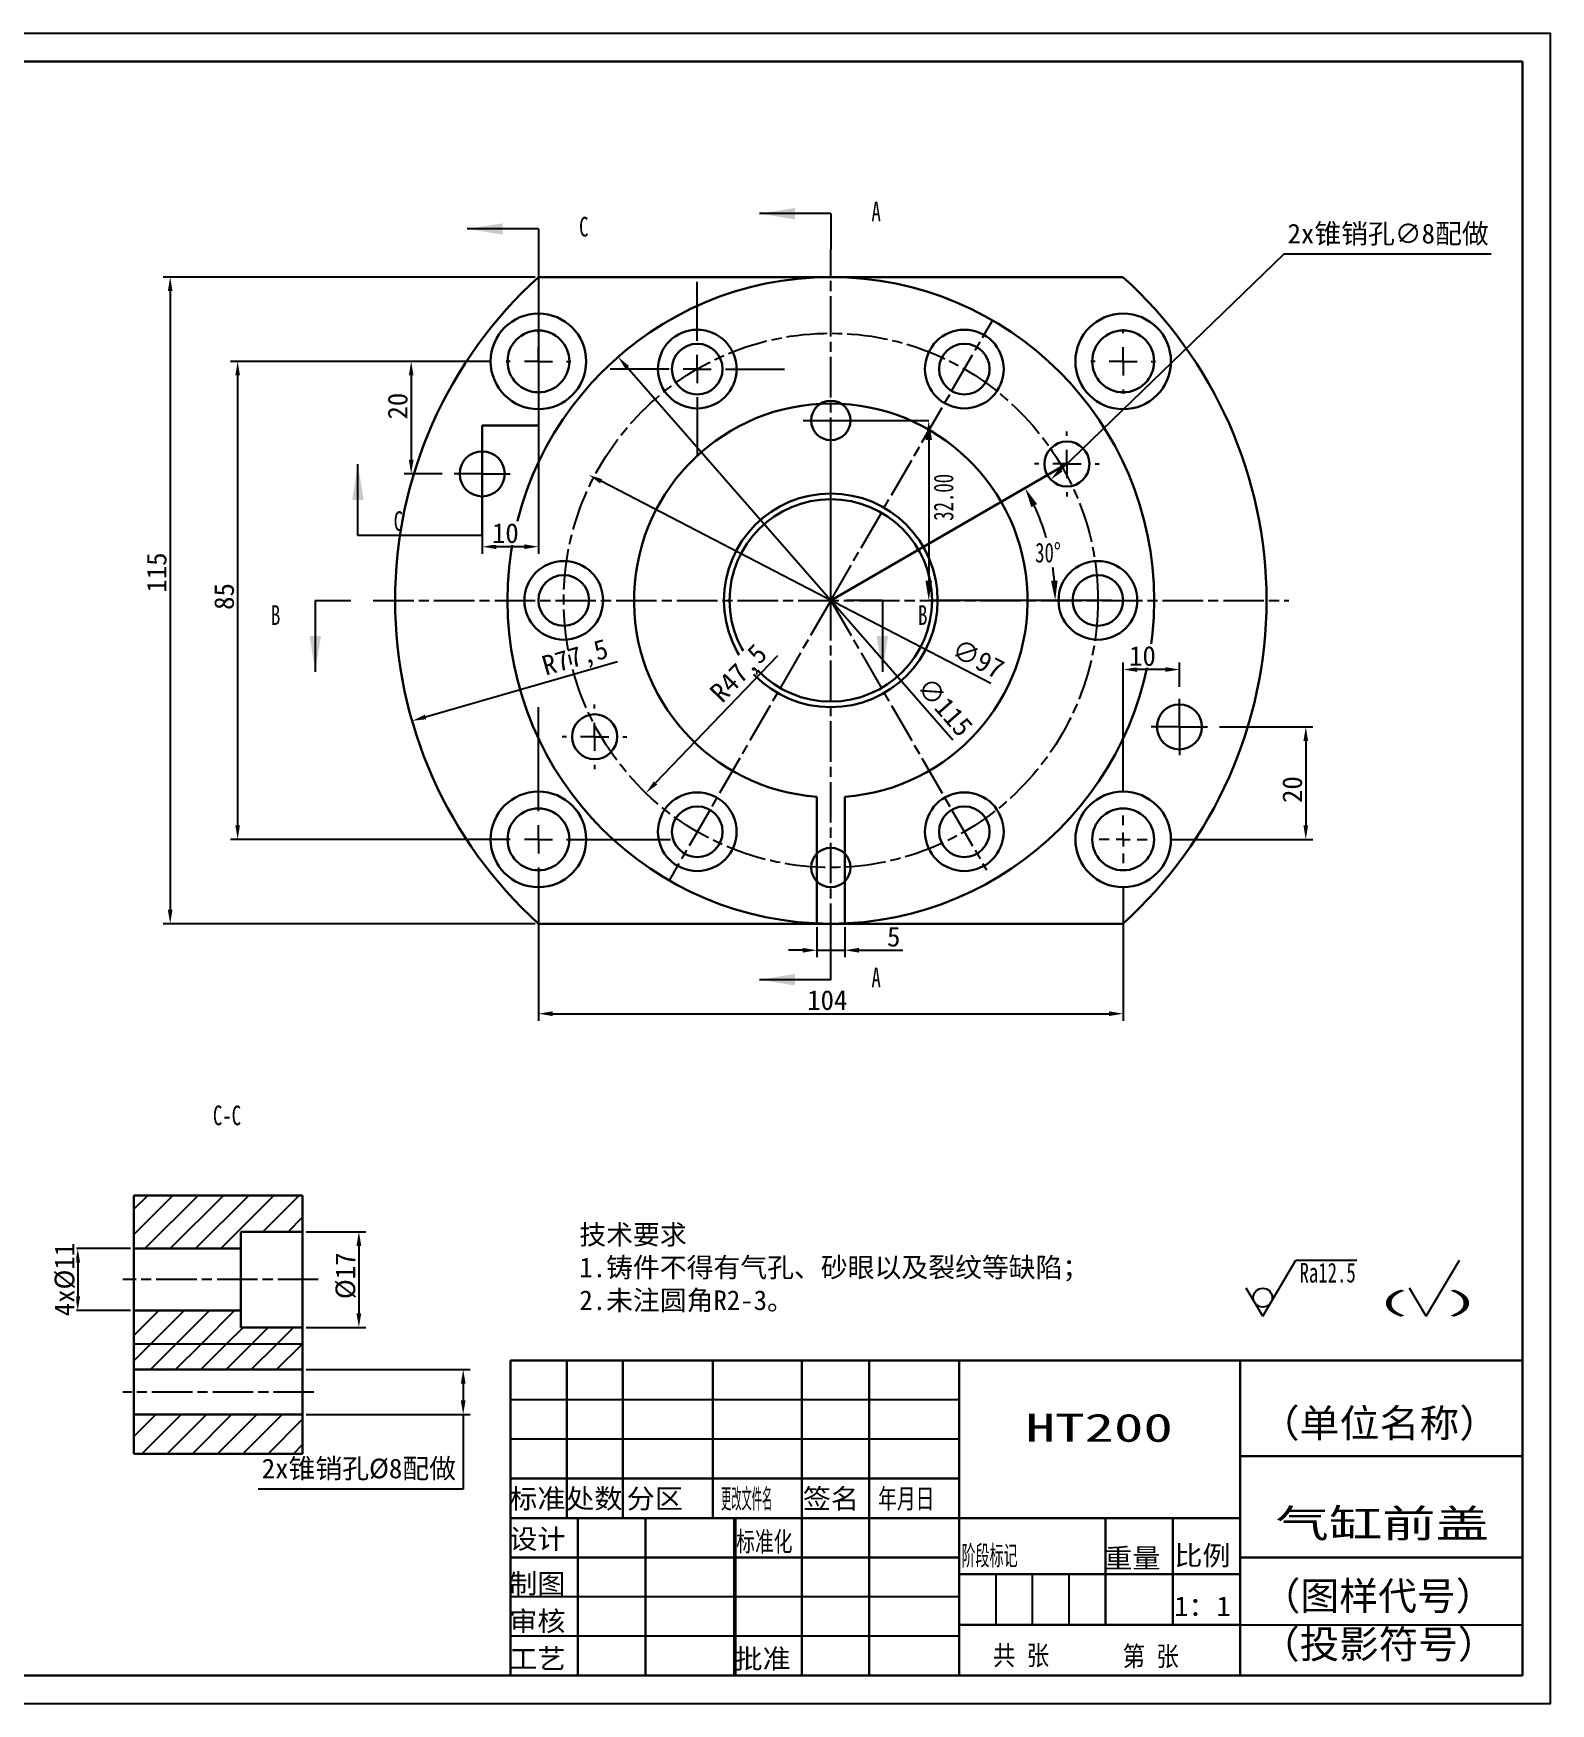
# Model space of a CAD drawing. Header units: millimetres. Extents: x 0 to 420, y 0 to 297.
# Drawn here: x 150.1 to 420, y 0 to 297 of the extents above; entities that cross this region are included whole.
import ezdxf
from ezdxf.enums import TextEntityAlignment as Align

# ---------------------------------------------------------------- set-up
doc = ezdxf.new("R2010")
doc.units = ezdxf.units.MM
doc.header["$LTSCALE"] = 0.3
doc.linetypes.add('ACAD_ISO08W100', pattern=[36, 24, -3, 6, -3])
doc.layers.add('10', color=7, linetype='Continuous')
for name, color, linetype, lineweight in [('尺寸', 3, 'Continuous', 25), ('点画线', 1, 'ACAD_ISO08W100', 25), ('粗实线', 5, 'Continuous', 30), ('细实线', 3, 'Continuous', 25)]:
    doc.layers.add(name, color=color, linetype=linetype, lineweight=lineweight)
doc.styles.add('SLDTEXTSTYLE2', font='TXT', dxfattribs={"width": 0.7})
doc.styles.add('SLDTEXTSTYLE5', font='TXT', dxfattribs={"width": 0.7})
doc.styles.get("Standard").update_dxf_attribs({"font": 'simfang.ttf', "height": 3.5})
doc.dimstyles.new('SLDDIMSTYLE0', dxfattribs={"dimtxt": 3.5, "dimasz": 3.5, "dimexe": 0, "dimexo": 0.0625, "dimgap": 0.875, "dimtad": 0, "dimtih": 1, "dimtoh": 1, "dimrnd": 1e-09, "dimzin": 12, "dimdsep": 46, "dimtxsty": 'SLDTEXTSTYLE5', "dimsah": 1, "dimcen": 0, "dimadec": 0, "dimazin": 3, "dimtfac": 1, "dimtofl": 0, "dimtmove": 0, "dimatfit": 3, "dimfxl": 1, "dimfrac": 2, "dimtolj": 1, "dimtzin": 12, "dimarcsym": 0})
doc.dimstyles.new('SLDDIMSTYLE3', dxfattribs={"dimtxt": 3.5, "dimasz": 3.5, "dimexe": 0, "dimexo": 0.0625, "dimgap": 0.875, "dimtad": 2, "dimrnd": 1e-09, "dimzin": 4, "dimdsep": 46, "dimtxsty": 'SLDTEXTSTYLE5', "dimsah": 1, "dimcen": 0.09, "dimadec": 0, "dimazin": 1, "dimtfac": 1, "dimtofl": 0, "dimtmove": 0, "dimatfit": 3, "dimfxl": 1, "dimfrac": 2, "dimtolj": 1, "dimtzin": 12, "dimarcsym": 0})
doc.dimstyles.new('线性', dxfattribs={"dimtxt": 3.5, "dimasz": 2.5, "dimexe": 1.25, "dimexo": 0.625, "dimtad": 1, "dimtxsty": 'Standard', "dimcen": 2.5, "dimadec": 0, "dimazin": 0, "dimtfac": 1, "dimtmove": 0, "dimatfit": 3, "dimfxl": 1, "dimtfill": 1, "dimarcsym": 0})
doc.dimstyles.new('角度', dxfattribs={"dimtxt": 3.5, "dimasz": 2.5, "dimexe": 1.25, "dimexo": 0.625, "dimtad": 1, "dimtih": 1, "dimtoh": 1, "dimtxsty": 'Standard', "dimcen": 2.5, "dimadec": 0, "dimazin": 0, "dimtfac": 1, "dimtmove": 0, "dimatfit": 3, "dimfxl": 1, "dimtfill": 1, "dimarcsym": 0})
pattern_1 = [(45, (-10.6277, -23.395), (-2.245064, 2.245064), [])]

# ---------------------------------------------------------------- blocks, each defined once
blk = doc.blocks.new('*D161')
at = {"layer": 'Defpoints', "color": 0, "transparency": 16777216}
for p in [(333.98, 220.43), (329.48, 209.83), (241.98, 196.18), (291.98, 196.18), (341.98, 196.18)]:
    blk.add_point(p, dxfattribs=at)
at = {"layer": '细实线', "color": 0, "lineweight": -2, "transparency": 16777216}
for start, end in [(16.1731, 24.9742), (5.0258, 8.4536)]:
    blk.add_arc((291.98, 196.18), 39.91, start, end, dxfattribs=at)
at = {"layer": '细实线', "color": 0, "transparency": 16777216}
for points in [[(327.64, 212.76), (328.68, 213.3), (326.54, 216.14)], [(332.32, 199.7), (331.15, 199.65), (331.89, 196.18)]]:
    blk.add_solid(points, dxfattribs=at)
at = {"layer": '细实线', "color": 0, "transparency": 16777216, "insert": (328.32, 206.42), "char_height": 3.5, "attachment_point": 1, "style": 'SLDTEXTSTYLE5'}
blk.add_mtext('\\A1;30°', dxfattribs=at)
blk = doc.blocks.new('*D162')
at = {"layer": 'Defpoints', "color": 0, "transparency": 16777216}
for p in [(248.92, 218.5), (335.04, 173.86)]:
    blk.add_point(p, dxfattribs=at)
at = {"layer": '尺寸', "color": 0, "lineweight": -2, "transparency": 16777216}
blk.add_line((320.44, 181.42), (251.14, 217.35), dxfattribs=at)
at = {"layer": '尺寸', "color": 0, "transparency": 16777216}
blk.add_solid([(251.33, 217.72), (250.94, 216.98), (248.92, 218.5)], dxfattribs=at)
at = {"layer": '尺寸', "color": 0, "transparency": 16777216, "insert": (314.76, 189.54), "char_height": 3.5, "attachment_point": 1, "rotation": 332.602, "bg_fill": 3, "box_fill_scale": 1.1, "bg_fill_color": 256, "bg_fill_true_color": 13158600, "bg_fill_transparency": 0}
blk.add_mtext('∅97', dxfattribs=at)
blk = doc.blocks.new('*D163')
at = {"layer": 'Defpoints', "color": 0, "transparency": 16777216}
for p in [(254.13, 239.47), (329.82, 152.89)]:
    blk.add_point(p, dxfattribs=at)
at = {"layer": '尺寸', "color": 0, "lineweight": -2, "transparency": 16777216}
blk.add_line((313.69, 171.35), (255.77, 237.59), dxfattribs=at)
at = {"layer": '尺寸', "color": 0, "transparency": 16777216}
blk.add_solid([(256.09, 237.86), (255.46, 237.31), (254.13, 239.47)], dxfattribs=at)
at = {"layer": '尺寸', "color": 0, "transparency": 16777216, "insert": (309.69, 182.89), "char_height": 3.5, "attachment_point": 1, "rotation": 311.1632, "bg_fill": 3, "box_fill_scale": 1.1, "bg_fill_color": 256, "bg_fill_true_color": 13158600, "bg_fill_transparency": 0}
blk.add_mtext('∅115', dxfattribs=at)
blk = doc.blocks.new('*D164')
at = {"layer": 'Defpoints', "color": 0, "transparency": 16777216}
for p in [(291.98, 228.18), (309.4, 196.18), (341.98, 196.18)]:
    blk.add_point(p, dxfattribs=at)
at = {"layer": '细实线', "color": 0, "lineweight": -2, "transparency": 16777216}
for p, q in [((292.04, 228.18), (309.4, 228.18)), ((309.4, 224.68), (309.4, 199.68)), ((341.91, 196.18), (309.4, 196.18))]:
    blk.add_line(p, q, dxfattribs=at)
at = {"layer": '细实线', "color": 0, "transparency": 16777216}
for points in [[(308.81, 224.68), (309.98, 224.68), (309.4, 228.18)], [(308.81, 199.68), (309.98, 199.68), (309.4, 196.18)]]:
    blk.add_solid(points, dxfattribs=at)
at = {"layer": '细实线', "color": 0, "transparency": 16777216, "insert": (310.27, 214.5), "char_height": 3.5, "attachment_point": 2, "rotation": 90, "style": 'SLDTEXTSTYLE5'}
blk.add_mtext('\\A1;32.00', dxfattribs=at)
blk = doc.blocks.new('*D165')
at = {"layer": 'Defpoints', "color": 0, "transparency": 16777216}
for p in [(231.98, 238.68), (186.48, 153.68), (231.98, 153.68)]:
    blk.add_point(p, dxfattribs=at)
at = {"layer": '尺寸', "color": 0, "lineweight": -2, "transparency": 16777216}
for p, q in [((231.35, 238.68), (185.23, 238.68)), ((186.48, 236.18), (186.48, 156.18)), ((231.35, 153.68), (185.23, 153.68))]:
    blk.add_line(p, q, dxfattribs=at)
at = {"layer": '尺寸', "color": 0, "transparency": 16777216}
for points in [[(186.06, 236.18), (186.89, 236.18), (186.48, 238.68)], [(186.06, 156.18), (186.89, 156.18), (186.48, 153.68)]]:
    blk.add_solid(points, dxfattribs=at)
at = {"layer": '尺寸', "color": 0, "transparency": 16777216, "insert": (182.31, 196.87), "char_height": 3.5, "attachment_point": 2, "rotation": 90, "bg_fill": 3, "box_fill_scale": 1.1, "bg_fill_color": 256, "bg_fill_true_color": 13158600, "bg_fill_transparency": 0}
blk.add_mtext('85', dxfattribs=at)
blk = doc.blocks.new('*D166')
at = {"layer": 'Defpoints', "color": 0, "transparency": 16777216}
for p in [(240.01, 253.68), (174.48, 138.68), (240.01, 138.68)]:
    blk.add_point(p, dxfattribs=at)
at = {"layer": '尺寸', "color": 0, "lineweight": -2, "transparency": 16777216}
for p, q in [((239.39, 253.68), (173.23, 253.68)), ((174.48, 251.18), (174.48, 141.18)), ((239.39, 138.68), (173.23, 138.68))]:
    blk.add_line(p, q, dxfattribs=at)
at = {"layer": '尺寸', "color": 0, "transparency": 16777216}
for points in [[(174.06, 251.18), (174.89, 251.18), (174.48, 253.68)], [(174.06, 141.18), (174.89, 141.18), (174.48, 138.68)]]:
    blk.add_solid(points, dxfattribs=at)
at = {"layer": '尺寸', "color": 0, "transparency": 16777216, "insert": (170.31, 201.13), "char_height": 3.5, "attachment_point": 2, "rotation": 90, "bg_fill": 3, "box_fill_scale": 1.1, "bg_fill_color": 256, "bg_fill_true_color": 13158600, "bg_fill_transparency": 0}
blk.add_mtext('115', dxfattribs=at)
blk = doc.blocks.new('*D167')
at = {"layer": 'Defpoints', "color": 0, "transparency": 16777216}
for p in [(291.98, 196.18), (217.5, 174.75)]:
    blk.add_point(p, dxfattribs=at)
at = {"layer": '尺寸', "color": 0, "lineweight": -2, "transparency": 16777216}
blk.add_line((254.01, 185.26), (219.9, 175.44), dxfattribs=at)
at = {"layer": '尺寸', "color": 0, "transparency": 16777216}
blk.add_solid([(219.78, 175.85), (220.01, 175.04), (217.5, 174.75)], dxfattribs=at)
at = {"layer": '尺寸', "color": 0, "transparency": 16777216, "insert": (240.28, 186.16), "char_height": 3.5, "attachment_point": 1, "rotation": 16.0497, "bg_fill": 3, "box_fill_scale": 1.1, "bg_fill_color": 256, "bg_fill_true_color": 13158600, "bg_fill_transparency": 0}
blk.add_mtext('R77,5', dxfattribs=at)
blk = doc.blocks.new('*D168')
at = {"layer": 'Defpoints', "color": 0, "transparency": 16777216}
for p in [(291.98, 196.18), (259.08, 161.92)]:
    blk.add_point(p, dxfattribs=at)
at = {"layer": '尺寸', "color": 0, "lineweight": -2, "transparency": 16777216}
blk.add_line((282.48, 186.3), (260.81, 163.72), dxfattribs=at)
at = {"layer": '尺寸', "color": 0, "transparency": 16777216}
blk.add_solid([(260.51, 164.01), (261.11, 163.43), (259.08, 161.92)], dxfattribs=at)
at = {"layer": '尺寸', "color": 0, "transparency": 16777216, "insert": (270.15, 180.19), "char_height": 3.5, "attachment_point": 1, "rotation": 46.1617, "bg_fill": 3, "box_fill_scale": 1.1, "bg_fill_color": 256, "bg_fill_true_color": 13158600, "bg_fill_transparency": 0}
blk.add_mtext('R47,5', dxfattribs=at)
blk = doc.blocks.new('*D169')
at = {"layer": 'Defpoints', "color": 0, "transparency": 16777216}
for p in [(289.48, 138.68), (294.48, 138.68), (294.48, 133.96)]:
    blk.add_point(p, dxfattribs=at)
at = {"layer": '尺寸', "color": 0, "lineweight": -2, "transparency": 16777216}
for p, q in [((289.48, 138.06), (289.48, 132.71)), ((294.48, 138.06), (294.48, 132.71)), ((286.98, 133.96), (284.48, 133.96)), ((289.48, 133.96), (294.48, 133.96)), ((296.98, 133.96), (304.76, 133.96))]:
    blk.add_line(p, q, dxfattribs=at)
at = {"layer": '尺寸', "color": 0, "transparency": 16777216}
for points in [[(286.98, 134.38), (286.98, 133.54), (289.48, 133.96)], [(296.98, 134.38), (296.98, 133.54), (294.48, 133.96)]]:
    blk.add_solid(points, dxfattribs=at)
at = {"layer": '尺寸', "color": 0, "transparency": 16777216, "insert": (303.17, 138.13), "char_height": 3.5, "attachment_point": 2, "bg_fill": 3, "box_fill_scale": 1.1, "bg_fill_color": 256, "bg_fill_true_color": 13158600, "bg_fill_transparency": 0}
blk.add_mtext('5', dxfattribs=at)
blk = doc.blocks.new('*D170')
at = {"layer": 'Defpoints', "color": 0, "transparency": 16777216}
for p in [(336.85, 223.21), (331.1, 217.65)]:
    blk.add_point(p, dxfattribs=at)
at = {"layer": '尺寸', "color": 0, "lineweight": -2, "transparency": 16777216}
for p, q in [((372.58, 257.75), (332.9, 219.39)), ((409.42, 257.75), (372.58, 257.75))]:
    blk.add_line(p, q, dxfattribs=at)
at = {"layer": '尺寸', "color": 0, "transparency": 16777216}
blk.add_solid([(332.61, 219.69), (333.19, 219.09), (331.1, 217.65)], dxfattribs=at)
at = {"layer": '尺寸', "color": 0, "transparency": 16777216, "insert": (373.21, 263.15), "char_height": 3.5, "attachment_point": 1, "bg_fill": 3, "box_fill_scale": 1.1, "bg_fill_color": 256, "bg_fill_true_color": 13158600, "bg_fill_transparency": 0}
blk.add_mtext('2x锥销孔∅8配做', dxfattribs=at)
blk = doc.blocks.new('*D171')
at = {"layer": 'Defpoints', "color": 0, "transparency": 16777216}
for p in [(360.48, 173.68), (351.98, 153.68), (376.46, 153.68)]:
    blk.add_point(p, dxfattribs=at)
at = {"layer": '尺寸', "color": 0, "lineweight": -2, "transparency": 16777216}
for p, q in [((361.1, 173.68), (377.71, 173.68)), ((376.46, 171.18), (376.46, 156.18)), ((352.6, 153.68), (377.71, 153.68))]:
    blk.add_line(p, q, dxfattribs=at)
at = {"layer": '尺寸', "color": 0, "transparency": 16777216}
for points in [[(376.04, 171.18), (376.87, 171.18), (376.46, 173.68)], [(376.04, 156.18), (376.87, 156.18), (376.46, 153.68)]]:
    blk.add_solid(points, dxfattribs=at)
at = {"layer": '尺寸', "color": 0, "transparency": 16777216, "insert": (372.29, 162.53), "char_height": 3.5, "attachment_point": 2, "rotation": 90, "bg_fill": 3, "box_fill_scale": 1.1, "bg_fill_color": 256, "bg_fill_true_color": 13158600, "bg_fill_transparency": 0}
blk.add_mtext('20', dxfattribs=at)
blk = doc.blocks.new('*D172')
at = {"layer": 'Defpoints', "color": 0, "transparency": 16777216}
for p in [(353.98, 180.18), (343.98, 161.68)]:
    blk.add_point(p, dxfattribs=at)
at = {"layer": '尺寸', "color": 0, "lineweight": -2, "transparency": 16777216}
for p, q in [((343.98, 162.31), (343.98, 185.13)), ((353.98, 180.81), (353.98, 185.13)), ((351.48, 183.88), (346.48, 183.88))]:
    blk.add_line(p, q, dxfattribs=at)
at = {"layer": '尺寸', "color": 0, "transparency": 16777216}
for points in [[(346.48, 184.3), (346.48, 183.47), (343.98, 183.88)], [(351.48, 184.3), (351.48, 183.47), (353.98, 183.88)]]:
    blk.add_solid(points, dxfattribs=at)
at = {"layer": '尺寸', "color": 0, "transparency": 16777216, "insert": (347.41, 188.05), "char_height": 3.5, "attachment_point": 2, "bg_fill": 3, "box_fill_scale": 1.1, "bg_fill_color": 256, "bg_fill_true_color": 13158600, "bg_fill_transparency": 0}
blk.add_mtext('10', dxfattribs=at)
at = {"layer": 'Defpoints', "color": 0, "transparency": 16777216}
blk.add_point((343.98, 183.88), dxfattribs=at)
blk = doc.blocks.new('*D173')
at = {"layer": 'Defpoints', "color": 0, "transparency": 16777216}
for p in [(231.98, 238.68), (217.34, 218.68), (223.48, 218.68)]:
    blk.add_point(p, dxfattribs=at)
at = {"layer": '尺寸', "color": 0, "lineweight": -2, "transparency": 16777216}
for p, q in [((231.35, 238.68), (216.09, 238.68)), ((217.34, 236.18), (217.34, 221.18)), ((222.85, 218.68), (216.09, 218.68))]:
    blk.add_line(p, q, dxfattribs=at)
at = {"layer": '尺寸', "color": 0, "transparency": 16777216}
for points in [[(216.93, 236.18), (217.76, 236.18), (217.34, 238.68)], [(216.93, 221.18), (217.76, 221.18), (217.34, 218.68)]]:
    blk.add_solid(points, dxfattribs=at)
at = {"layer": '尺寸', "color": 0, "transparency": 16777216, "insert": (213.18, 230.72), "char_height": 3.5, "attachment_point": 2, "rotation": 90, "bg_fill": 3, "box_fill_scale": 1.1, "bg_fill_color": 256, "bg_fill_true_color": 13158600, "bg_fill_transparency": 0}
blk.add_mtext('20', dxfattribs=at)
blk = doc.blocks.new('*D174')
at = {"layer": 'Defpoints', "color": 0, "transparency": 16777216}
for p in [(239.98, 230.68), (229.98, 212.18)]:
    blk.add_point(p, dxfattribs=at)
at = {"layer": '尺寸', "color": 0, "lineweight": -2, "transparency": 16777216}
for p, q in [((239.98, 230.06), (239.98, 204.47)), ((229.98, 211.56), (229.98, 204.47)), ((237.48, 205.72), (232.48, 205.72))]:
    blk.add_line(p, q, dxfattribs=at)
at = {"layer": '尺寸', "color": 0, "transparency": 16777216}
for points in [[(232.48, 206.14), (232.48, 205.31), (229.98, 205.72)], [(237.48, 206.14), (237.48, 205.31), (239.98, 205.72)]]:
    blk.add_solid(points, dxfattribs=at)
at = {"layer": '尺寸', "color": 0, "transparency": 16777216, "insert": (234.09, 209.89), "char_height": 3.5, "attachment_point": 2, "bg_fill": 3, "box_fill_scale": 1.1, "bg_fill_color": 256, "bg_fill_true_color": 13158600, "bg_fill_transparency": 0}
blk.add_mtext('10', dxfattribs=at)
at = {"layer": 'Defpoints', "color": 0, "transparency": 16777216}
blk.add_point((229.98, 205.72), dxfattribs=at)
blk = doc.blocks.new('*D175')
at = {"layer": 'Defpoints', "color": 0, "transparency": 16777216}
for p in [(239.98, 145.68), (343.98, 145.68), (343.98, 122.68)]:
    blk.add_point(p, dxfattribs=at)
at = {"layer": '尺寸', "color": 0, "lineweight": -2, "transparency": 16777216}
for p, q in [((239.98, 145.06), (239.98, 121.43)), ((343.98, 145.06), (343.98, 121.43)), ((242.48, 122.68), (341.48, 122.68))]:
    blk.add_line(p, q, dxfattribs=at)
at = {"layer": '尺寸', "color": 0, "transparency": 16777216}
for points in [[(242.48, 123.1), (242.48, 122.26), (239.98, 122.68)], [(341.48, 123.1), (341.48, 122.26), (343.98, 122.68)]]:
    blk.add_solid(points, dxfattribs=at)
at = {"layer": '尺寸', "color": 0, "transparency": 16777216, "insert": (291.35, 126.85), "char_height": 3.5, "attachment_point": 2, "bg_fill": 3, "box_fill_scale": 1.1, "bg_fill_color": 256, "bg_fill_true_color": 13158600, "bg_fill_transparency": 0}
blk.add_mtext('104', dxfattribs=at)
blk = doc.blocks.new('SW_CENTERMARKSYMBOL_0')
at = {"layer": '10', "color": 0}
for p, q in [((0, 5), (0, 15.5)), ((-5, 0), (-15.5, 0)), ((0, 0), (-2.5, 0)), ((0, 0), (0, 2.5)), ((0, 0), (0, -2.5)), ((0, 0), (2.5, 0)), ((5, 0), (15.5, 0)), ((0, -5), (0, -15.5))]:
    blk.add_line(p, q, dxfattribs=at)
blk = doc.blocks.new('SW_CENTERMARKSYMBOL_1')
at = {"layer": '10', "color": 0}
for p, q in [((0, 2.5), (0, 4.25)), ((-2.5, 0), (-4.25, 0)), ((0, 0), (-1.25, 0)), ((0, 0), (0, 1.25)), ((0, 0), (0, -1.25)), ((0, 0), (1.25, 0)), ((2.5, 0), (4.25, 0)), ((0, -2.5), (0, -4.25))]:
    blk.add_line(p, q, dxfattribs=at)
blk = doc.blocks.new('SW_CENTERMARKSYMBOL_2')
at = {"layer": '10', "color": 0}
for p, q in [((0, 5), (0, 23.5)), ((-5, 0), (-23.5, 0)), ((0, 0), (-2.5, 0)), ((0, 0), (0, 2.5)), ((0, 0), (0, -2.5)), ((0, 0), (2.5, 0)), ((5, 0), (23.5, 0)), ((0, -5), (0, -23.5))]:
    blk.add_line(p, q, dxfattribs=at)
blk = doc.blocks.new('SW_CENTERMARKSYMBOL_3')
at = {"layer": '10', "color": 0}
for p, q in [((0, 5), (0, 5.75)), ((-5, 0), (-5.75, 0)), ((0, 0), (-2.5, 0)), ((0, 0), (0, 2.5)), ((0, 0), (0, -2.5)), ((0, 0), (2.5, 0)), ((5, 0), (5.75, 0)), ((0, -5), (0, -5.75))]:
    blk.add_line(p, q, dxfattribs=at)
blk = doc.blocks.new('SW_CENTERMARKSYMBOL_4')
at = {"layer": '10', "color": 0}
for p, q in [((0, 5), (0, 5.75)), ((-5, 0), (-5.75, 0)), ((0, 0), (-2.5, 0)), ((0, 0), (0, 2.5)), ((0, 0), (0, -2.5)), ((0, 0), (2.5, 0)), ((5, 0), (5.75, 0)), ((0, -5), (0, -5.75))]:
    blk.add_line(p, q, dxfattribs=at)
blk = doc.blocks.new('SW_CENTERMARKSYMBOL_5')
at = {"layer": '10', "color": 0}
for p, q in [((0, 5), (0, 5.75)), ((-5, 0), (-5.75, 0)), ((0, 0), (-2.5, 0)), ((0, 0), (0, 2.5)), ((0, 0), (0, -2.5)), ((0, 0), (2.5, 0)), ((5, 0), (5.75, 0)), ((0, -5), (0, -5.75))]:
    blk.add_line(p, q, dxfattribs=at)
blk = doc.blocks.new('SW_CENTERMARKSYMBOL_6')
at = {"layer": '10', "color": 0}
for p, q in [((0, 5), (0, 5.75)), ((-5, 0), (-5.75, 0)), ((0, 0), (-2.5, 0)), ((0, 0), (0, 2.5)), ((0, 0), (0, -2.5)), ((0, 0), (2.5, 0)), ((5, 0), (5.75, 0)), ((0, -5), (0, -5.75))]:
    blk.add_line(p, q, dxfattribs=at)
blk = doc.blocks.new('SW_CENTERMARKSYMBOL_7')
at = {"layer": '10', "color": 0}
for p, q in [((0, 2.5), (0, 5)), ((-2.5, 0), (-5, 0)), ((0, 0), (-2.5, 0)), ((0, 0), (0, 2.5)), ((0, 0), (0, -2.5)), ((0, 0), (2.5, 0)), ((2.5, 0), (5, 0)), ((0, -2.5), (0, -5))]:
    blk.add_line(p, q, dxfattribs=at)
blk = doc.blocks.new('SW_CENTERMARKSYMBOL_8')
at = {"layer": '10', "color": 0}
for p, q in [((0, 2.5), (0, 5)), ((-2.5, 0), (-5, 0)), ((0, 0), (-2.5, 0)), ((0, 0), (0, 2.5)), ((0, 0), (0, -2.5)), ((0, 0), (2.5, 0)), ((2.5, 0), (5, 0)), ((0, -2.5), (0, -5))]:
    blk.add_line(p, q, dxfattribs=at)
blk = doc.blocks.new('*D194')
at = {"layer": 'Defpoints', "color": 0, "transparency": 16777216}
for p in [(198.04, 83.9), (198.04, 66.9), (208.04, 66.9)]:
    blk.add_point(p, dxfattribs=at)
at = {"layer": '尺寸', "color": 0, "lineweight": -2, "transparency": 16777216}
for p, q in [((198.67, 83.9), (209.29, 83.9)), ((208.04, 81.4), (208.04, 69.4)), ((198.67, 66.9), (209.29, 66.9))]:
    blk.add_line(p, q, dxfattribs=at)
at = {"layer": '尺寸', "color": 0, "transparency": 16777216}
for points in [[(207.62, 81.4), (208.46, 81.4), (208.04, 83.9)], [(207.62, 69.4), (208.46, 69.4), (208.04, 66.9)]]:
    blk.add_solid(points, dxfattribs=at)
at = {"layer": '尺寸', "color": 0, "transparency": 16777216, "insert": (203.88, 76.07), "char_height": 3.5, "attachment_point": 2, "rotation": 90, "bg_fill": 3, "box_fill_scale": 1.1, "bg_fill_color": 256, "bg_fill_true_color": 13158600, "bg_fill_transparency": 0}
blk.add_mtext('%%c17', dxfattribs=at)
blk = doc.blocks.new('*D195')
at = {"layer": 'Defpoints', "color": 0, "transparency": 16777216}
for p in [(168.04, 80.9), (168.04, 69.9)]:
    blk.add_point(p, dxfattribs=at)
at = {"layer": '尺寸', "color": 0, "lineweight": -2, "transparency": 16777216}
for p, q in [((167.42, 80.9), (156.79, 80.9)), ((158.04, 78.4), (158.04, 72.4)), ((167.42, 69.9), (156.79, 69.9))]:
    blk.add_line(p, q, dxfattribs=at)
at = {"layer": '尺寸', "color": 0, "transparency": 16777216}
for points in [[(157.62, 78.4), (158.46, 78.4), (158.04, 80.9)], [(157.62, 72.4), (158.46, 72.4), (158.04, 69.9)]]:
    blk.add_solid(points, dxfattribs=at)
at = {"layer": '尺寸', "color": 0, "transparency": 16777216, "insert": (153.92, 75.4), "char_height": 3.5, "attachment_point": 2, "rotation": 90, "bg_fill": 3, "box_fill_scale": 1.1, "bg_fill_color": 256, "bg_fill_true_color": 13158600, "bg_fill_transparency": 0}
blk.add_mtext('4x%%c11', dxfattribs=at)
at = {"layer": 'Defpoints', "color": 0, "transparency": 16777216}
blk.add_point((158.04, 69.9), dxfattribs=at)
blk = doc.blocks.new('*D196')
at = {"layer": 'Defpoints', "color": 0, "transparency": 16777216}
for p in [(198.04, 59.4), (198.04, 51.4), (226.59, 51.4)]:
    blk.add_point(p, dxfattribs=at)
at = {"layer": '尺寸', "color": 0, "lineweight": -2, "transparency": 16777216}
for p, q in [((198.67, 59.4), (227.84, 59.4)), ((226.59, 56.9), (226.59, 53.9)), ((198.67, 51.4), (227.84, 51.4)), ((226.59, 51.4), (226.59, 38.16)), ((226.59, 38.16), (190.12, 38.16))]:
    blk.add_line(p, q, dxfattribs=at)
at = {"layer": '尺寸', "color": 0, "transparency": 16777216}
for points in [[(226.17, 56.9), (227.01, 56.9), (226.59, 59.4)], [(226.17, 53.9), (227.01, 53.9), (226.59, 51.4)]]:
    blk.add_solid(points, dxfattribs=at)
at = {"layer": '尺寸', "color": 0, "transparency": 16777216, "insert": (208.04, 43.56), "char_height": 3.5, "attachment_point": 2, "bg_fill": 3, "box_fill_scale": 1.1, "bg_fill_color": 256, "bg_fill_true_color": 13158600, "bg_fill_transparency": 0}
blk.add_mtext('2x锥销孔%%c8配做', dxfattribs=at)

msp = doc.modelspace()

# ---------------------------------------------------------------- hatches: boundary and pattern name
at = {"layer": '细实线'}
h = msp.add_hatch(dxfattribs=at)
h.set_pattern_fill('ANSI31', color=256, style=0)
h.set_pattern_definition(pattern_1)
h.paths.add_polyline_path([(198.041, 83.9), (198.041, 90.365), (168.041, 90.365), (168.041, 80.9), (187.041, 80.9), (187.041, 83.9)], flags=0)
h = msp.add_hatch(dxfattribs=at)
h.set_pattern_fill('ANSI31', color=256, style=0)
h.set_pattern_definition(pattern_1)
h.paths.add_polyline_path([(168.041, 69.9), (168.041, 63.986), (198.041, 63.986), (198.041, 66.9), (187.041, 66.9), (187.041, 69.9)], flags=0)
h = msp.add_hatch(dxfattribs=at)
h.set_pattern_fill('ANSI31', color=256, style=0)
h.set_pattern_definition(pattern_1)
h.paths.add_polyline_path([(168.041, 63.986), (168.041, 59.4), (198.041, 59.4), (198.041, 63.986)], flags=0)
h = msp.add_hatch(dxfattribs=at)
h.set_pattern_fill('ANSI31', color=256, style=0)
h.set_pattern_definition(pattern_1)
h.paths.add_polyline_path([(168.041, 51.4), (168.041, 44.424), (198.041, 44.424), (198.041, 51.4)], flags=0)

# ---------------------------------------------------------------- linework, layer by layer
at = {"lineweight": 30}
for p, q in [((415, 61), (235, 61)), ((235, 61), (235, 5)), ((245, 61), (245, 33)), ((255, 61), (255, 33)), ((271, 61), (271, 33)), ((286.811, 61), (286.811, 5)), ((298.811, 61), (298.811, 5)), ((314.811, 61), (314.811, 5)), ((364.811, 61), (364.811, 5)), ((415, 5), (415, 61)), ((364.811, 44), (415, 44)), ((314.811, 40), (235, 40)), ((364.811, 33), (235, 33)), ((247, 33), (247, 5)), ((259, 33), (259, 5)), ((274.811, 33), (274.811, 5)), ((275, 33), (275, 5)), ((340.811, 33), (340.811, 14)), ((352.811, 33), (352.811, 14)), ((314.811, 26), (235, 26)), ((364.811, 26), (415, 26)), ((314.811, 23), (364.811, 23)), ((314.811, 14), (364.811, 14)), ((235, 5), (415, 5))]:
    msp.add_line(p, q, dxfattribs=at)
for p, q in [((314.811, 54), (235, 54)), ((314.811, 47), (235, 47)), ((321.311, 23), (321.311, 14)), ((327.811, 23), (327.811, 14)), ((334.311, 23), (334.311, 14)), ((334.311, 23), (334.311, 14)), ((314.811, 19), (235, 19)), ((314.811, 12), (235, 12)), ((314.811, 14), (415, 14))]:
    msp.add_line(p, q)
msp.add_lwpolyline([(0, 0), (420, 0), (420, 297), (0, 297)], close=True)
msp.add_lwpolyline([(25, 5), (415, 5), (415, 292), (25, 292)], close=True, dxfattribs=at)
at = {"layer": '尺寸'}
for p, q in [((368.802, 68.865), (374.701, 78.865)), ((374.701, 78.865), (385.529, 78.865)), ((397.879, 68.865), (403.777, 78.865)), ((368.802, 68.865), (365.853, 73.865)), ((397.879, 68.865), (394.929, 73.865))]:
    msp.add_line(p, q, dxfattribs=at)
msp.add_circle((368.802, 72.181), 1.684, dxfattribs=at)
at = {"layer": '粗实线'}
for p, q in [((343.937, 253.68), (240.014, 253.68)), ((291.976, 196.18), (333.978, 220.43)), ((289.476, 161.27), (289.476, 138.68)), ((294.476, 138.68), (294.476, 161.27)), ((240.014, 138.68), (289.476, 138.68)), ((289.476, 138.68), (294.476, 138.68)), ((294.476, 138.68), (343.937, 138.68)), ((168.041, 80.9), (168.041, 90.365)), ((198.041, 90.365), (168.041, 90.365)), ((198.041, 83.9), (198.041, 90.365)), ((187.041, 83.9), (198.041, 83.9)), ((187.041, 83.9), (187.041, 80.9)), ((198.041, 66.9), (198.041, 83.9)), ((168.041, 80.9), (187.041, 80.9)), ((168.041, 69.9), (168.041, 80.9)), ((187.041, 69.9), (187.041, 80.9)), ((187.041, 69.9), (168.041, 69.9)), ((168.041, 63.986), (168.041, 69.9)), ((187.041, 69.9), (187.041, 66.9)), ((198.041, 66.9), (187.041, 66.9)), ((198.041, 63.986), (198.041, 66.9)), ((168.041, 59.4), (168.041, 63.986)), ((198.041, 59.4), (198.041, 63.986)), ((168.041, 59.4), (198.041, 59.4)), ((168.041, 59.4), (168.041, 51.4)), ((198.041, 59.4), (198.041, 51.4)), ((198.041, 51.4), (168.041, 51.4)), ((168.041, 44.424), (168.041, 51.4)), ((198.041, 44.424), (198.041, 51.4)), ((168.041, 44.424), (198.041, 44.424))]:
    msp.add_line(p, q, dxfattribs=at)
for centre, radius in [((291.976, 196.18), 57.5), ((239.976, 238.68), 8.5), ((343.976, 238.68), 8.5), ((239.976, 238.68), 5.5), ((268.226, 237.316), 7), ((315.726, 237.316), 7), ((343.976, 238.68), 5.5), ((268.226, 237.316), 4.5), ((315.726, 237.316), 4.5), ((291.976, 228.18), 3.5), ((333.978, 220.43), 4), ((229.976, 218.68), 4), ((291.976, 196.18), 19), ((291.976, 196.18), 18), ((244.476, 196.18), 7), ((339.476, 196.18), 7), ((244.476, 196.18), 4.5), ((339.476, 196.18), 4.5), ((249.973, 171.93), 4), ((353.976, 173.68), 4), ((239.976, 153.68), 8.5), ((268.226, 155.044), 7), ((315.726, 155.044), 7), ((343.976, 153.68), 8.5), ((239.976, 153.68), 5.5), ((268.226, 155.044), 4.5), ((315.726, 155.044), 4.5), ((343.976, 153.68), 5.5), ((291.976, 148.68), 3.5)]:
    msp.add_circle(centre, radius, dxfattribs=at)
for radius, start, end in [(77.5, 132.10345, 227.89655), (77.5, 312.10345, 47.89655), (35, 274.09604, 265.90396)]:
    msp.add_arc((291.976, 196.18), radius, start, end, dxfattribs=at)
at = {"layer": '细实线'}
for p, q in [((291.976, 264.947), (279.276, 264.947)), ((291.976, 264.947), (291.976, 258.597)), ((239.976, 262.228), (227.276, 262.228)), ((291.976, 196.18), (291.976, 228.18)), ((168.041, 63.986), (198.041, 63.986))]:
    msp.add_line(p, q, dxfattribs=at)
for points in [[(279.276, 264.947), (285.626, 263.931), (285.626, 265.963)], [(227.276, 262.228), (233.626, 261.212), (233.626, 263.244)]]:
    msp.add_solid(points, dxfattribs=at)

# ---------------------------------------------------------------- block references
at = {"layer": '点画线'}
msp.add_blockref('SW_CENTERMARKSYMBOL_1', (343.976, 153.68), dxfattribs=at)

# ---------------------------------------------------------------- texts
for s, width, p, p2 in [('标准', 0.976562, (234.789, 34.695), (244.789, 34.695)), ('处数', 0.976562, (244.919, 34.695), (254.919, 34.695)), ('分区', 0.976562, (255.672, 34.695), (265.672, 34.695)), (' 更改文件名', 0.355114, (271.568, 34.695), (281.568, 34.695)), ('签名', 0.976562, (286.997, 34.695), (296.997, 34.695)), ('年月日', 0.651042, (300.4, 34.695), (310.4, 34.695)), ('设计', 0.976562, (234.789, 27.535), (244.789, 27.535)), ('标准化', 0.651042, (275.153, 27.068), (285.153, 27.068)), ('阶段标记', 0.488281, (315.205, 24.578), (325.205, 24.578)), ('重量', 0.976562, (340.608, 24.111), (350.608, 24.111)), ('比例', 0.976562, (353.076, 24.578), (363.076, 24.578)), ('制图', 0.976562, (234.789, 19.597), (244.789, 19.597)), ('1：1', 0.976562, (353.076, 15.578), (363.076, 15.578)), ('审核', 0.976562, (234.789, 12.904), (244.789, 12.904)), ('工艺', 0.976562, (234.789, 6.211), (244.789, 6.211)), ('批准', 0.976562, (274.841, 6.211), (284.841, 6.211)), ('共 张', 0.78125, (320.816, 6.834), (330.816, 6.834)), ('第 张', 0.78125, (343.881, 6.678), (353.881, 6.678))]:
    msp.add_text(s, height=3.5, dxfattribs=dict(width=width)).set_placement(p, p2, align=Align.FIT)
for tag, text, width, p, p2 in [('HT200', '钢铁', 1.432014, (326.626, 46.553), (352.811, 46.553)), ('（单位名称）', '安徽工业大学', 0.971108, (368.252, 47.367), (410.869, 47.367)), ('气缸前盖', '', 1.297631, (371.074, 29.529), (409.039, 29.529)), ('（图样代号）', '', 0.944245, (368.593, 16.642), (410.032, 16.642)), ('（投影符号）', '', 0.961208, (368.345, 8.054), (410.528, 8.054))]:
    msp.add_attdef(tag, text=text, height=5, dxfattribs=dict(width=width)).set_placement(p, p2, align=Align.FIT)
at = {"layer": '尺寸', "width": 2.373585}
msp.add_text('( )', height=3.5, dxfattribs=at).set_placement((388.99, 69.727), (407.219, 69.727), align=Align.FIT)
at = {"layer": '尺寸', "char_height": 3.5}
for s, insert, attachment_point, style in [('C-C', (184.582, 106.346), 2, 'SLDTEXTSTYLE2'), ('Ra12.5', (375.347, 78.377), 1, 'SLDTEXTSTYLE5')]:
    msp.add_mtext(s, dxfattribs=dict(at, insert=insert, attachment_point=attachment_point, style=style))
at = {"layer": '尺寸', "insert": (247.25, 85.15), "char_height": 3.5, "attachment_point": 1}
msp.add_mtext_dynamic_manual_height_columns('技术要求\\P1.铸件不得有气孔、砂眼以及裂纹等缺陷；\\P2.未注圆角R2-3。', width=117.82048, gutter_width=17.5, heights=[0], dxfattribs=at)
at = {"layer": '细实线', "char_height": 3.5, "attachment_point": 1, "style": 'SLDTEXTSTYLE2'}
for s, insert in [('C', (247.21, 264.389)), ('A', (299.21, 267.108))]:
    msp.add_mtext(s, dxfattribs=dict(at, insert=insert))

# ---------------------------------------------------------------- dimensions: what is measured, and where the dimension line sits
at = {"layer": '细实线'}
dim = msp.add_angular_dim_2l(base=(329.483, 209.832), line1=((341.976, 196.18), (241.976, 196.18)), line2=((291.976, 196.18), (333.978, 220.43)), dimstyle='SLDDIMSTYLE0', dxfattribs=at)
dim.commit()
dim.dimension.update_dxf_attribs({"geometry": '*D161', "text_midpoint": (330.976, 204.673), "dimtype": 162})

# ---------------------------------------------------------------- next in the draw order: dimensions: what is measured, and where the dimension line sits
at = {"layer": '尺寸'}
for base, p1, p2, picture, middle in [((186.476, 153.68), (231.976, 238.68), (231.976, 153.68), '*D165', (186.476, 196.871)), ((376.458, 153.68), (360.476, 173.68), (351.976, 153.68), '*D171', (376.458, 162.531))]:
    dim = msp.add_linear_dim(base=base, p1=p1, p2=p2, angle=90, dimstyle='线性', dxfattribs=at)
    dim.commit()
    dim.dimension.update_dxf_attribs({"geometry": picture, "text_midpoint": middle, "dimtype": 160})
dim = msp.add_diameter_dim_2p(p1=(335.035, 173.862), p2=(248.916, 218.498), dimstyle='线性', dxfattribs=at)
dim.commit()
dim.dimension.update_dxf_attribs({"geometry": '*D162', "text_midpoint": (316.268, 183.589), "dimtype": 163})
dim = msp.add_linear_dim(base=(294.476, 133.961), p1=(289.476, 138.68), p2=(294.476, 138.68), dimstyle='线性', dxfattribs=at)
dim.commit()
dim.dimension.update_dxf_attribs({"geometry": '*D169', "text_midpoint": (303.167, 133.961), "dimtype": 160})
for base, p1, p2, text, dimstyle, picture, middle in [((208.041, 66.9), (198.041, 83.9), (198.041, 66.9), '%%c<>', '线性', '*D194', (208.041, 76.067)), ((158.041, 69.9), (168.041, 80.9), (168.041, 69.9), '4x%%c<>', '线性', '*D195', (158.041, 75.4)), ((226.591, 51.4), (198.041, 59.4), (198.041, 51.4), '2x锥销孔%%c<>配做', '角度', '*D196', (208.041, 38.16))]:
    dim = msp.add_linear_dim(base=base, p1=p1, p2=p2, angle=90, text=text, dimstyle=dimstyle, dxfattribs=at)
    dim.commit()
    dim.dimension.update_dxf_attribs({"geometry": picture, "text_midpoint": middle, "dimtype": 160})

# ---------------------------------------------------------------- next in the draw order: linework, layer by layer
at = {"layer": '点画线'}
for p, q in [((200.81, 75.4), (166.041, 75.4)), ((200.041, 55.4), (166.041, 55.4))]:
    msp.add_line(p, q, dxfattribs=at)

# ---------------------------------------------------------------- next in the draw order: dimensions: what is measured, and where the dimension line sits
at = {"layer": '尺寸'}
dim = msp.add_linear_dim(base=(174.476, 138.68), p1=(240.014, 253.68), p2=(240.014, 138.68), angle=90, dimstyle='线性', dxfattribs=at)
dim.commit()
dim.dimension.update_dxf_attribs({"geometry": '*D166', "text_midpoint": (174.476, 201.126), "dimtype": 160})
dim = msp.add_diameter_dim_2p(p1=(329.822, 152.892), p2=(254.129, 239.468), dimstyle='线性', dxfattribs=at)
dim.commit()
dim.dimension.update_dxf_attribs({"geometry": '*D163', "text_midpoint": (309.756, 175.844), "dimtype": 163})
dim = msp.add_linear_dim(base=(343.976, 183.884), p1=(353.976, 180.18), p2=(343.976, 161.68), dimstyle='线性', dxfattribs=at)
dim.commit()
dim.dimension.update_dxf_attribs({"geometry": '*D172', "text_midpoint": (347.406, 183.884), "dimtype": 160})

# ---------------------------------------------------------------- next in the draw order: linework, layer by layer
at = {"layer": '点画线'}
msp.add_line((287.085, 228.18), (297.095, 228.18), dxfattribs=at)
at = {"layer": '细实线'}
for p, q in [((207.874, 207.704), (207.874, 220.404)), ((200.287, 196.18), (206.637, 196.18)), ((200.287, 196.18), (200.287, 183.48)), ((301.144, 196.18), (294.794, 196.18)), ((301.144, 196.18), (301.144, 183.48))]:
    msp.add_line(p, q, dxfattribs=at)
for points in [[(207.874, 220.404), (206.858, 214.054), (208.89, 214.054)], [(200.287, 183.48), (201.303, 189.83), (199.271, 189.83)], [(301.144, 183.48), (302.16, 189.83), (300.128, 189.83)]]:
    msp.add_solid(points, dxfattribs=at)

# ---------------------------------------------------------------- next in the draw order: block references
at = {"layer": '点画线'}
for name, p in [('SW_CENTERMARKSYMBOL_0', (268.226, 237.316)), ('SW_CENTERMARKSYMBOL_4', (239.976, 238.68)), ('SW_CENTERMARKSYMBOL_8', (353.976, 173.68))]:
    msp.add_blockref(name, p, dxfattribs=at)

# ---------------------------------------------------------------- next in the draw order: texts
at = {"layer": '细实线', "char_height": 3.5, "attachment_point": 1, "style": 'SLDTEXTSTYLE2'}
for s, insert in [('C', (214.224, 212.026)), ('B', (192.408, 195.316)), ('B', (307.494, 195.316))]:
    msp.add_mtext(s, dxfattribs=dict(at, insert=insert))

# ---------------------------------------------------------------- next in the draw order: dimensions: what is measured, and where the dimension line sits
at = {"layer": '尺寸'}
dim = msp.add_linear_dim(base=(217.344, 218.68), p1=(231.976, 238.68), p2=(223.476, 218.68), angle=90, dimstyle='线性', dxfattribs=at)
dim.commit()
dim.dimension.update_dxf_attribs({"geometry": '*D173', "text_midpoint": (217.344, 230.716), "dimtype": 160})
dim = msp.add_linear_dim(base=(343.976, 122.68), p1=(239.976, 145.68), p2=(343.976, 145.68), dimstyle='线性', dxfattribs=at)
dim.commit()
dim.dimension.update_dxf_attribs({"geometry": '*D175', "text_midpoint": (291.345, 122.68), "dimtype": 160})
at = {"layer": '细实线'}
dim = msp.add_linear_dim(base=(309.398, 196.18), p1=(291.976, 228.18), p2=(341.976, 196.18), angle=90, dimstyle='SLDDIMSTYLE3', dxfattribs=at)
dim.commit()
dim.dimension.update_dxf_attribs({"geometry": '*D164', "text_midpoint": (309.398, 214.496), "dimtype": 160})

# ---------------------------------------------------------------- next in the draw order: linework, layer by layer
for q in [(291.976, 135.073), (279.276, 128.723)]:
    msp.add_line((291.976, 128.723), q, dxfattribs=at)
msp.add_solid([(279.276, 128.723), (285.626, 127.707), (285.626, 129.739)], dxfattribs=at)

# ---------------------------------------------------------------- next in the draw order: texts
at = {"layer": '细实线', "insert": (299.21, 130.884), "char_height": 3.5, "attachment_point": 1, "style": 'SLDTEXTSTYLE2'}
msp.add_mtext('A', dxfattribs=at)

# ---------------------------------------------------------------- next in the draw order: dimensions: what is measured, and where the dimension line sits
at = {"layer": '尺寸'}
dim = msp.add_diameter_dim_2p(p1=(336.854, 223.21), p2=(331.102, 217.65), text='2x锥销孔<>配做', dimstyle='角度', dxfattribs=at)
dim.commit()
dim.dimension.update_dxf_attribs({"geometry": '*D170', "text_midpoint": (391.315, 257.749), "dimtype": 163})
dim = msp.add_linear_dim(base=(229.976, 205.723), p1=(239.976, 230.68), p2=(229.976, 212.18), dimstyle='线性', dxfattribs=at)
dim.commit()
dim.dimension.update_dxf_attribs({"geometry": '*D174', "text_midpoint": (234.087, 205.723), "dimtype": 160})
dim = msp.add_radius_dim(center=(291.976, 196.18), mpoint=(217.496, 174.754), dimstyle='线性', dxfattribs=at)
dim.commit()
dim.dimension.update_dxf_attribs({"geometry": '*D167', "text_midpoint": (247.493, 183.383), "dimtype": 164})

# ---------------------------------------------------------------- next in the draw order: linework, layer by layer
at = {"layer": '粗实线'}
for p, q in [((239.976, 227.266), (229.976, 227.266)), ((229.976, 227.266), (229.976, 207.704))]:
    msp.add_line(p, q, dxfattribs=at)
at = {"layer": '细实线'}
for p, q in [((239.976, 262.228), (239.976, 227.266)), ((229.976, 207.704), (207.874, 207.704))]:
    msp.add_line(p, q, dxfattribs=at)

# ---------------------------------------------------------------- next in the draw order: block references
at = {"layer": '点画线'}
for name, p in [('SW_CENTERMARKSYMBOL_3', (343.976, 238.68)), ('SW_CENTERMARKSYMBOL_6', (249.973, 171.93))]:
    msp.add_blockref(name, p, dxfattribs=at)
at = {"layer": '粗实线'}
for name, p in [('SW_CENTERMARKSYMBOL_5', (333.978, 220.43)), ('SW_CENTERMARKSYMBOL_7', (229.976, 218.68))]:
    msp.add_blockref(name, p, dxfattribs=at)

# ---------------------------------------------------------------- next in the draw order: dimensions: what is measured, and where the dimension line sits
at = {"layer": '尺寸'}
dim = msp.add_radius_dim(center=(291.976, 196.18), mpoint=(259.076, 161.919), dimstyle='线性', dxfattribs=at)
dim.commit()
dim.dimension.update_dxf_attribs({"geometry": '*D168', "text_midpoint": (277.785, 181.403), "dimtype": 164})

# ---------------------------------------------------------------- next in the draw order: linework, layer by layer
at = {"layer": '点画线'}
for p, q in [((291.976, 135.073), (291.976, 258.597)), ((291.976, 196.18), (320.726, 245.977)), ((210.598, 196.18), (373.471, 196.18)), ((291.976, 196.18), (263.226, 146.384)), ((291.976, 196.18), (319.646, 148.253))]:
    msp.add_line(p, q, dxfattribs=at)
msp.add_circle((291.976, 196.18), 47.5, dxfattribs=at)

# ---------------------------------------------------------------- next in the draw order: block references
msp.add_blockref('SW_CENTERMARKSYMBOL_2', (239.976, 153.68), dxfattribs=at)

doc.saveas('drawing.dxf')
